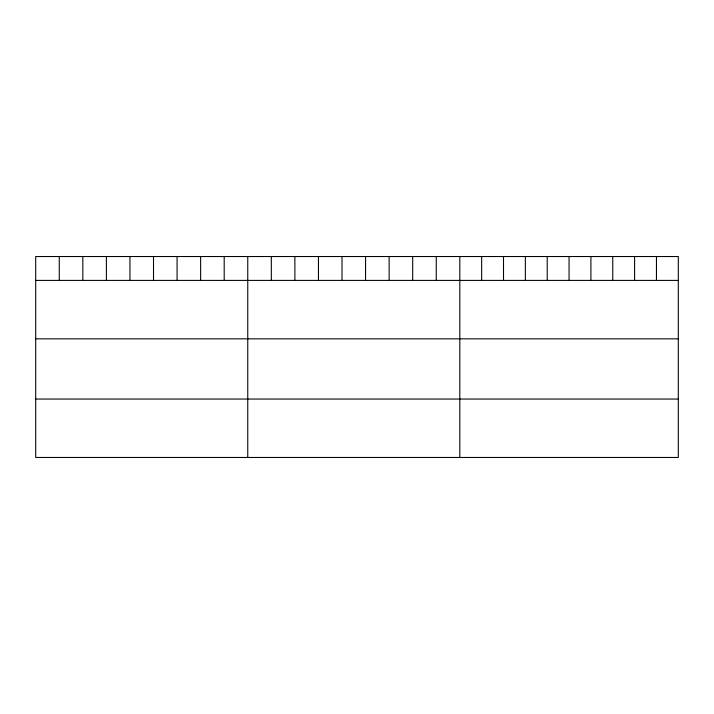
<?xml version="1.0" encoding="UTF-8"?>
<svg xmlns="http://www.w3.org/2000/svg" width="714" height="714" viewBox="0 0 714 714"><rect width="100%" height="100%" fill="white"/><g stroke="black" fill="none" stroke-linecap="round" stroke-linejoin="round"><path stroke-width="1.07" d="M678.3 280.406L678.3 457.478L35.7 457.478L35.7 256.522L678.3 256.522L678.3 280.406L35.7 280.406M35.7 338.838L678.3 338.838M35.7 399.046L678.3 399.046M656.452 256.522L656.452 280.406M634.603 256.522L634.603 280.406M612.755 256.522L612.755 280.406M590.906 256.522L590.906 280.406M569.058 256.522L569.058 280.406M547.21 256.522L547.21 280.406M525.361 256.522L525.361 280.406M503.513 256.522L503.513 280.406M481.664 256.522L481.664 280.406M459.816 256.522L459.816 457.478M436.254 256.522L436.254 280.406M412.692 256.522L412.692 280.406M389.13 256.522L389.13 280.406M365.568 256.522L365.568 280.406M342.006 256.522L342.006 280.406M318.444 256.522L318.444 280.406M294.882 256.522L294.882 280.406M271.32 256.522L271.32 280.406M247.758 256.522L247.758 457.478M224.196 256.522L224.196 280.406M200.634 256.522L200.634 280.406M177.072 256.522L177.072 280.406M153.51 256.522L153.51 280.406M129.948 256.522L129.948 280.406M106.386 256.522L106.386 280.406M82.824 256.522L82.824 280.406M59.262 256.522L59.262 280.406"/></g></svg>
